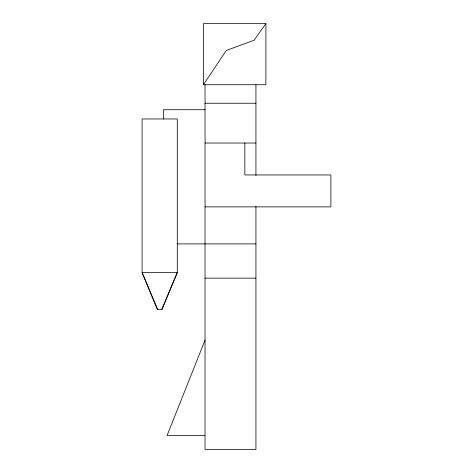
<?xml version="1.0" encoding="UTF-8"?>
<svg xmlns="http://www.w3.org/2000/svg" width="473" height="473" viewBox="0 0 473 473"><rect width="100%" height="100%" fill="white"/><g stroke="black" fill="none" stroke-linecap="round" stroke-linejoin="round"><path stroke-width="0.71" d="M205.034 340.146L167.093 435.467L204.714 435.467M161.624 309.608L177.274 272.59L177.274 118.971L142.107 118.971L142.107 272.59L157.403 309.608L161.973 309.608L177.274 272.59L142.107 272.59L157.757 309.608M203.414 84.726L226.289 50.475L254.084 40.24L265.885 23.65L203.414 23.65L203.414 84.726L265.885 84.726L265.885 23.65M205.034 103.238L255.934 103.238M205.034 109.718L163.392 109.718L163.392 118.971M205.034 143.029L255.934 143.029M205.034 206.884L330.893 206.884L330.893 174.957L244.831 174.957L244.831 143.029M177.274 243.902L255.934 243.902M205.034 278.142L255.934 278.142M255.934 84.726L255.934 175.43M255.934 206.352L255.934 449.35L205.034 449.35L205.034 84.726"/></g></svg>
